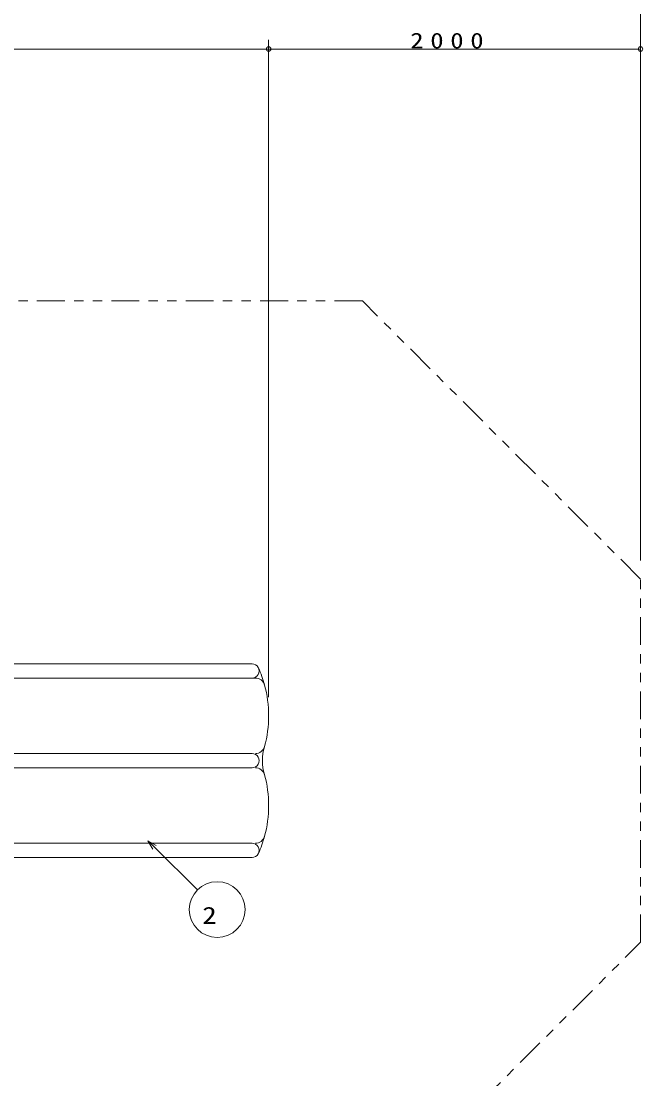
# Model space of a CAD drawing. Units: millimetres on the paper. Extents: x 0 to 420, y -594 to 297.
# Drawn here: x 184.4 to 251.2, y 124.4 to 238.2 of the extents above; entities that cross this region are included whole.
import ezdxf
from ezdxf.enums import TextEntityAlignment as Align

# ---------------------------------------------------------------- set-up
doc = ezdxf.new("R2010")
doc.units = ezdxf.units.MM
doc.linetypes.add('USER3', pattern=[8, 3, -1, 1, -1, 1, -1])
for name, color, linetype, lineweight in [('0_2', 7, 'Continuous', 13), ('2D', 7, 'Continuous', 13), ('2D_DIMENSION', 7, 'Continuous', 13), ('2D_OUTLINE', 7, 'USER3', 13), ('AM_5', 7, 'Continuous', 13)]:
    doc.layers.add(name, color=color, linetype=linetype, lineweight=lineweight)
doc.styles.add('ＭＳ ゴシック', font='')
doc.styles.get('ＭＳ ゴシック').set_extended_font_data('MS Gothic')

msp = doc.modelspace()

# ---------------------------------------------------------------- linework, layer by layer
at = {"layer": '0_2'}
for p, q in [((210.977, 235.201), (210.477, 235.201)), ((210.977, 235.201), (211.477, 235.201)), ((250.977, 235.201), (250.477, 235.201))]:
    msp.add_line(p, q, dxfattribs=at)
for centre in [(210.977, 235.201), (210.977, 235.201), (250.977, 235.201)]:
    msp.add_circle(centre, 0.25, dxfattribs=at)
at = {"layer": '2D'}
for p, q in [((167.068, 169.047), (209.196, 169.047)), ((167.121, 167.523), (209.556, 167.523)), ((167.846, 159.395), (209.196, 159.395)), ((167.846, 157.871), (209.196, 157.871)), ((167.121, 149.743), (209.196, 149.743)), ((167.068, 148.219), (209.196, 148.219))]:
    msp.add_line(p, q, dxfattribs=at)
for centre, radius, start, end in [((209.196, 168.285), 0.762, 269.99995, 90.00005), ((198.277, 163.459), 12.7, 15.12167, 23.91602), ((209.556, 166.507), 1.016, 15.12167, 90), ((198.277, 163.459), 12.7, 344.87834, 15.12167), ((209.196, 158.633), 0.762, 269.99995, 90.00005), ((209.556, 160.411), 1.016, 270, 344.87834), ((215.389, 158.633), 5.08, 162.67291, 197.32708), ((209.556, 156.855), 1.016, 15.12167, 90), ((198.277, 153.807), 12.7, 344.87833, 15.12167), ((209.556, 150.759), 1.016, 270, 344.87833), ((198.277, 153.807), 12.7, 336.08398, 344.87833), ((209.196, 148.981), 0.762, 269.99995, 90.00005)]:
    msp.add_arc(centre, radius, start, end, dxfattribs=at)
at = {"layer": '2D_DIMENSION'}
for p, q in [((250.977, 180.178), (250.977, 245.62)), ((210.977, 165.459), (210.977, 236.201)), ((210.977, 165.459), (210.977, 236.201)), ((250.977, 180.178), (250.977, 236.201)), ((84.143, 235.201), (210.477, 235.201)), ((211.477, 235.201), (250.477, 235.201))]:
    msp.add_line(p, q, dxfattribs=at)
at = {"layer": '2D_OUTLINE'}
for p, q in [((221.06, 208.095), (171.284, 208.095)), ((250.977, 178.178), (221.06, 208.095)), ((250.977, 139.089), (250.977, 178.178)), ((221.06, 109.171), (250.977, 139.089))]:
    msp.add_line(p, q, dxfattribs=at)
at = {"layer": 'AM_5'}
for p, q in [((197.989, 150.019), (198.509, 149.124)), ((198.887, 149.504), (197.989, 150.019)), ((198.698, 149.314), (197.989, 150.019)), ((203.318, 144.722), (198.698, 149.314))]:
    msp.add_line(p, q, dxfattribs=at)
msp.add_circle((205.446, 142.607), 3, dxfattribs=at)

# ---------------------------------------------------------------- texts
at = {"layer": '2D_DIMENSION', "insert": (226.213, 235.234), "char_height": 1.686, "attachment_point": 7, "style": 'ＭＳ ゴシック'}
msp.add_mtext('\\T1.5;\\W1.25;2000', dxfattribs=at)
at = {"layer": 'AM_5', "style": 'ＭＳ ゴシック', "width": 1.25}
msp.add_text('2', height=1.833, dxfattribs=at).set_placement((203.839, 140.524), align=Align.BOTTOM_LEFT)

doc.saveas('drawing.dxf')
